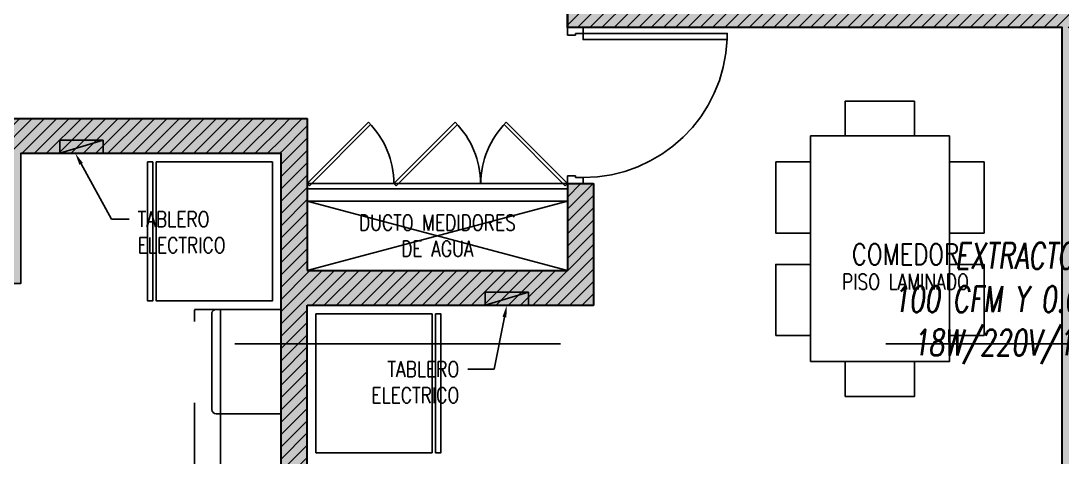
# Model space of a CAD drawing. Header units: millimetres. Extents: x -3 to 53, y -269 to 39.
# Drawn here: x 38.05 to 44.05, y -61.88 to -59.37 of the extents above; entities that cross this region are included whole.
import ezdxf
from ezdxf import colors
from ezdxf.entities.mleader import LeaderData, LeaderLine
from ezdxf.enums import TextEntityAlignment as Align
from ezdxf.math import Vec2, Vec3

# ---------------------------------------------------------------- set-up
doc = ezdxf.new("R2010")
doc.units = ezdxf.units.MM
doc.header["$LTSCALE"] = 15
doc.set_wipeout_variables(frame=1)
for name, pattern in [('CENTER', [2, 1.25, -0.25, 0.25, -0.25]), ('HIDDEN', [0.375, 0.25, -0.125]), ('HIDDEN2', [0.1875, 0.125, -0.0625])]:
    doc.linetypes.add(name, pattern=pattern)
doc.layers.get('0').update_dxf_attribs({"color": 250})
for name, color, linetype in [('A-COCINAS-LAV', 250, 'Continuous'), ('A-CORTE', 250, 'CENTER'), ('A-EST HATCH', 250, 'Continuous'), ('A-EST PLACAS', 250, 'Continuous'), ('A-LINEAS', 250, 'Continuous'), ('A-MOBILIARIO', 250, 'Continuous'), ('A-MURO BAJO', 251, 'Continuous'), ('A-PROYECCIONES', 250, 'HIDDEN2'), ('A-PUERTAS', 250, 'Continuous'), ('A-TEXTO-ACABADO PISO', 250, 'Continuous'), ('A-TEXTO-AMBIENTE', 252, 'Continuous'), ('A-TEXTO-INDICACIONES', 250, 'Continuous'), ('L6 Linea fina', 141, 'Continuous'), ('MURO CF 60', 250, 'Continuous')]:
    doc.layers.add(name, color=color, linetype=linetype)
doc.layers.add('A-MUROS', color=252, linetype='Continuous', lineweight=30)
doc.styles.add('JNV ING', font='romans.shx', dxfattribs={"width": 0.7, "oblique": 8, "height": 0.15})
doc.styles.add('ROMANS', font='romans.shx', dxfattribs={"width": 0.8})
doc.styles.add('TXT_COTAS', font='romans.shx', dxfattribs={"width": 0.8})
pattern_1 = [(45, (359.99941, -63.45593), (-0.035355339, 0.035355339), [])]

# ---------------------------------------------------------------- blocks, each defined once
blk = doc.blocks.new('EST.PT')
at = {"layer": 'A-EST HATCH'}
h = blk.add_hatch(color=256, dxfattribs=at)
h.dxf.hatch_style = 1
h.paths.add_polyline_path([(39.55, -2.74), (39.55, 3.325), (38.05, 3.325), (38.05, 2.575), (37.9, 2.575), (37.9, 3.525), (39.7, 3.525), (39.7, 2.65), (41.2, 2.65), (41.2, 3.15), (41.35, 3.15), (41.35, 2.45), (39.7, 2.45), (39.7, -2.74)])
h.paths.add_polyline_path([(18.45, 7.325), (20.05, 7.325), (20.05, 10.425), (18.85, 10.425), (18.85, 10.575), (20.2, 10.575), (20.2, 7.175), (18.45, 7.175)])
h.paths.add_polyline_path([(17.65, 10.575), (17.5, 10.575), (17.5, 7.175), (17.65, 7.175)])
h.paths.add_polyline_path([(12.15, 11.05), (11.85, 11.05), (11.85, 10.9), (12, 10.9), (12, 7.825), (12.15, 7.825)])
h.paths.add_polyline_path([(15.1, 10.425), (15.1, 7.325), (16.7, 7.325), (16.7, 7.175), (14.95, 7.175), (14.95, 10.575), (16.3, 10.575), (16.3, 10.425)])
h.paths.add_polyline_path([(5.85, 10.9), (5.25, 10.9), (5.25, 11.05), (6, 11.05), (6, 7.65), (4.85, 7.65), (4.85, 7.8), (5.85, 7.8)])
h.paths.add_polyline_path([(4.05, 11.05), (4.05, 7.65), (3.9, 7.65), (3.9, 11.05)])
h.paths.add_polyline_path([(3.1, 7.8), (1.5, 7.8), (1.5, 10.9), (2.7, 10.9), (2.7, 11.05), (1.35, 11.05), (1.35, 7.65), (3.1, 7.65)])
h.paths.add_polyline_path([(5.85, -2.65), (5.25, -2.65), (5.25, -2.8), (6, -2.8), (6, 0.6), (4.85, 0.6), (4.85, 0.45), (5.85, 0.45)])
h.paths.add_polyline_path([(4.05, -2.8), (4.05, 0.6), (3.9, 0.6), (3.9, -2.8)])
h.paths.add_polyline_path([(3.1, 0.45), (1.5, 0.45), (1.5, -2.65), (2.7, -2.65), (2.7, -2.8), (1.35, -2.8), (1.35, 0.6), (3.1, 0.6)])
h.paths.add_polyline_path([(8.7, 0.7), (8.85, 0.7), (8.85, -2.65), (9, -2.65), (9, -2.8), (8.7, -2.8)])
h.paths.add_polyline_path([(18.45, 0.925), (20.05, 0.925), (20.05, -2.175), (18.85, -2.175), (18.85, -2.325), (20.2, -2.325), (20.2, 1.075), (18.45, 1.075)])
h.paths.add_polyline_path([(17.65, -2.325), (17.5, -2.325), (17.5, 1.075), (17.65, 1.075)])
h.paths.add_polyline_path([(12.15, -2.8), (11.85, -2.8), (11.85, -2.65), (12, -2.65), (12, 0.425), (12.15, 0.425)])
h.paths.add_polyline_path([(15.1, -2.175), (15.1, 0.925), (16.7, 0.925), (16.7, 1.075), (14.95, 1.075), (14.95, -2.325), (16.3, -2.325), (16.3, -2.175)])
h.paths.add_polyline_path([(31.6, 7.325), (30, 7.325), (30, 10.425), (31.2, 10.425), (31.2, 10.575), (29.85, 10.575), (29.85, 7.175), (31.6, 7.175)])
h.paths.add_polyline_path([(32.4, 10.575), (32.55, 10.575), (32.55, 7.175), (32.4, 7.175)])
h.paths.add_polyline_path([(38.2, 11.05), (38.2, 10.9), (38.05, 10.9), (38.05, 7.825), (37.9, 7.825), (37.9, 11.05)])
h.paths.add_polyline_path([(34.95, 10.425), (34.95, 7.325), (33.35, 7.325), (33.35, 7.175), (35.1, 7.175), (35.1, 10.575), (33.75, 10.575), (33.75, 10.425)])
h.paths.add_polyline_path([(39.7, 5.8), (41.35, 5.8), (41.35, 5.1), (41.2, 5.1), (41.2, 5.6), (39.7, 5.6), (39.7, 4.725), (37.9, 4.725), (37.9, 5.675), (38.05, 5.675), (38.05, 4.925), (39.55, 4.925), (39.55, 10.99), (39.7, 10.99)])
h.paths.add_polyline_path([(44.2, 10.9), (44.8, 10.9), (44.8, 11.05), (44.05, 11.05), (44.05, 7.65), (45.2, 7.65), (45.2, 7.8), (44.2, 7.8)])
h.paths.add_polyline_path([(46, 11.05), (46, 7.65), (46.15, 7.65), (46.15, 11.05)])
h.paths.add_polyline_path([(46.95, 7.8), (48.55, 7.8), (48.55, 10.9), (47.35, 10.9), (47.35, 11.05), (48.7, 11.05), (48.7, 7.65), (46.95, 7.65)])
h.paths.add_polyline_path([(46, -2.8), (46, 0.6), (46.15, 0.6), (46.15, -2.8)])
h.paths.add_polyline_path([(46.95, 0.45), (48.55, 0.45), (48.55, -2.65), (47.35, -2.65), (47.35, -2.8), (48.7, -2.8), (48.7, 0.6), (46.95, 0.6)])
h.paths.add_polyline_path([(41.35, 0.7), (41.2, 0.7), (41.2, -2.65), (41.05, -2.65), (41.05, -2.8), (41.35, -2.8)])
h.paths.add_polyline_path([(31.6, 0.925), (30, 0.925), (30, -2.175), (31.2, -2.175), (31.2, -2.325), (29.85, -2.325), (29.85, 1.075), (31.6, 1.075)])
h.paths.add_polyline_path([(32.4, -2.325), (32.55, -2.325), (32.55, 1.075), (32.4, 1.075)])
h.paths.add_polyline_path([(37.9, -2.8), (38.2, -2.8), (38.2, -2.65), (38.05, -2.65), (38.05, 0.425), (37.9, 0.425)])
h.paths.add_polyline_path([(34.95, -2.175), (34.95, 0.925), (33.35, 0.925), (33.35, 1.075), (35.1, 1.075), (35.1, -2.325), (33.75, -2.325), (33.75, -2.175)])
h.paths.add_polyline_path([(10.35, 3.525), (12.15, 3.525), (12.15, 2.575), (12, 2.575), (12, 3.325), (10.5, 3.325), (10.5, -2.74), (10.35, -2.74), (10.35, 2.45), (8.7, 2.45), (8.7, 3.15), (8.85, 3.15), (8.85, 2.65), (10.35, 2.65)])
h.paths.add_polyline_path([(44.05, -2.8), (44.05, 0.6), (45.2, 0.6), (45.2, 0.45), (44.2, 0.45), (44.2, -2.65), (44.8, -2.65), (44.8, -2.8)])
h.paths.add_polyline_path([(46.9532, 5.55), (47.1, 5.55), (47.1, 6.75), (44.95, 6.75), (44.95, 6.6), (45.4, 6.6), (45.4, 5), (45.6, 5), (45.6, 6.6), (46.95, 6.6), (46.95, 5.55)], flags=17)
h.paths.add_polyline_path([(46.9532, 2.7), (47.1, 2.7), (47.1, 1.5), (44.95, 1.5), (44.95, 1.65), (45.4, 1.65), (45.4, 3.25), (45.6, 3.25), (45.6, 1.65), (46.95, 1.65), (46.95, 2.7)], flags=17)
h.paths.add_polyline_path([(41.1999, 4.2), (44.05, 4.2), (44.05, 6.75), (44.2, 6.75), (44.2, 4.2), (46.95, 4.2), (46.95, 4.8), (47.1, 4.8), (47.1, 4.2), (49.9, 4.2), (49.9, 8.15), (49.85, 8.15), (49.85, 8.25), (50.05, 8.25), (50.05, 0), (49.85, 0), (49.85, 0.1), (49.9, 0.1), (49.9, 4.05), (47.1, 4.05), (47.1, 3.45), (46.95, 3.45), (46.95, 4.05), (44.2, 4.05), (44.2, 1.5), (44.05, 1.5), (44.05, 4.05), (41.1999, 4.05)])
h.paths.add_polyline_path([(41.35, 11.05), (41.35, 7.55), (41.2, 7.55), (41.2, 10.9), (41.05, 10.9), (41.05, 11.05)])
h.paths.add_polyline_path([(10.35, 10.99), (10.35, 5.8), (8.7, 5.8), (8.7, 5.1), (8.85, 5.1), (8.85, 5.6), (10.35, 5.6), (10.35, 4.725), (12.15, 4.725), (12.15, 5.675), (12, 5.675), (12, 4.925), (10.5, 4.925), (10.5, 10.99)])
h.paths.add_polyline_path([(2.95, 4.2), (0.15, 4.2), (0.15, 8.15), (0.2, 8.15), (0.2, 8.25), (0, 8.25), (0, 0), (0.2, 0), (0.2, 0.1), (0.15, 0.1), (0.15, 4.05), (2.95, 4.05), (2.95, 3.45), (3.1, 3.45), (3.1, 4.05), (5.85, 4.05), (5.85, 1.5), (6, 1.5), (6, 4.05), (8.8501, 4.05), (8.8501, 4.2), (6, 4.2), (6, 6.75), (5.85, 6.75), (5.85, 4.2), (3.1, 4.2), (3.1, 4.8), (2.95, 4.8)])
h.paths.add_polyline_path([(8.7, 11.05), (9, 11.05), (9, 10.9), (8.85, 10.9), (8.85, 7.55), (8.7, 7.55)])
h.paths.add_polyline_path([(3.0968, 5.55), (2.95, 5.55), (2.95, 6.75), (5.1, 6.75), (5.1, 6.6), (4.65, 6.6), (4.65, 5), (4.45, 5), (4.45, 6.6), (3.1, 6.6), (3.1, 5.55)], flags=17)
h.paths.add_polyline_path([(3.0968, 2.7), (2.95, 2.7), (2.95, 1.5), (5.1, 1.5), (5.1, 1.65), (4.65, 1.65), (4.65, 3.25), (4.45, 3.25), (4.45, 1.65), (3.1, 1.65), (3.1, 2.7)], flags=17)
h.paths.add_polyline_path([(23.35, 4.725), (23.2, 4.725), (23.2, 8.425), (23.35, 8.425)])
h.paths.add_polyline_path([(27.6, 4.725), (37, 4.725), (37, 4.875), (33.45, 4.875), (33.45, 6.275), (33.25, 6.275), (33.25, 4.875), (30.35, 4.875), (30.35, 6.275), (30.2, 6.275), (30.2, 4.875), (27.8, 4.875), (27.8, 6.125), (29.45, 6.125), (29.45, 6.275), (27.175, 6.275), (27.175, 6.125), (27.6, 6.125)])
h.paths.add_polyline_path([(27.15, 4.725), (25.15, 4.725), (25.15, 4.875), (27, 4.875), (27, 8.275), (25.15, 8.275), (25.15, 8.425), (27, 8.425), (27, 10.575), (27.85, 10.575), (27.85, 10.425), (27.15, 10.425)])
h.paths.add_polyline_path([(22.45, 6.125), (22.45, 4.725), (13.05, 4.725), (13.05, 4.875), (16.6, 4.875), (16.6, 6.275), (16.8, 6.275), (16.8, 4.875), (19.7, 4.875), (19.7, 6.275), (19.85, 6.275), (19.85, 4.875), (22.25, 4.875), (22.25, 6.125), (20.6, 6.125), (20.6, 6.275), (22.845, 6.275), (22.845, 6.125)])
h.paths.add_polyline_path([(22.87, 10.425), (22.2, 10.425), (22.2, 10.575), (23.02, 10.575), (23.02, 4.725), (22.87, 4.725)])
h.paths.add_polyline_path([(23.02, 1.95), (23.02, -2.325), (22.2, -2.325), (22.2, -2.175), (22.87, -2.175), (22.87, 1.95)])
h.paths.add_polyline_path([(21.05, 1.975), (21.05, 2.125), (22.82, 2.125), (22.82, 3.375), (20.3, 3.375), (20.3, 1.975), (20.15, 1.975), (20.15, 3.375), (16.8, 3.375), (16.8, 1.975), (16.6, 1.975), (16.6, 3.375), (13.05, 3.375), (13.05, 3.525), (23.02, 3.525), (23.02, 1.975)])
h.paths.add_polyline_path([(27, 1.95), (27, -1.775), (23.35, -1.775), (23.35, 0.875), (25.7, 0.875), (25.7, 1.425), (26, 1.425), (26, 1.575), (25.55, 1.575), (25.55, 1.025), (23.35, 1.025), (23.35, 3.375), (26, 3.375), (26, 3.525), (23.2, 3.525), (23.2, -1.925), (27, -1.925), (27, -2.325), (27.85, -2.325), (27.85, -2.175), (27.15, -2.175), (27.15, 1.95)])
h.paths.add_polyline_path([(29, 1.975), (29, 2.125), (27.2, 2.125), (27.2, 3.375), (29.75, 3.375), (29.75, 1.975), (29.9, 1.975), (29.9, 3.375), (33.25, 3.375), (33.25, 1.975), (33.45, 1.975), (33.45, 3.375), (37, 3.375), (37, 3.525), (27, 3.525), (27, 1.975)])
at = {"layer": 'A-EST PLACAS'}
blk.add_lwpolyline([(50.05, 8.25), (50.05, 0), (49.85, 0), (49.85, 0.1), (49.9, 0.1), (49.9, 4.05), (47.1, 4.05), (47.1, 3.45), (46.95, 3.45), (46.95, 4.05), (44.2, 4.05), (44.2, 1.5), (44.05, 1.5), (44.05, 4.05), (41.1999, 4.05), (41.1999, 4.2)], dxfattribs=at)
blk.add_lwpolyline([(39.55, -2.74), (39.55, 3.325), (38.05, 3.325), (38.05, 2.575), (37.9, 2.575), (37.9, 3.525), (39.7, 3.525), (39.7, 2.65), (41.2, 2.65), (41.2, 3.15), (41.35, 3.15), (41.35, 2.45), (39.7, 2.45), (39.7, -2.74)], close=True, dxfattribs=at)
blk = doc.blocks.new('REFRI')
blk.add_wipeout([(0.4, 0), (-0.4, 0), (-0.4, -0.67), (0.4, -0.67)])
blk.add_wipeout([(-0.4, -0.69), (-0.4, -0.72), (0.4, -0.72), (0.4, -0.69)])
for points in [[(-0.4, 0), (-0.4, -0.67), (0.4, -0.67), (0.4, 0)], [(-0.4, -0.69), (-0.4, -0.72), (0.4, -0.72), (0.4, -0.69)]]:
    blk.add_lwpolyline(points, close=True)
blk = doc.blocks.new('*U140')
for p, q in [((0.01, 0.855), (0.01, 0.9)), ((0.1, 0.865), (0.1, 0.9)), ((0.055, 0.855), (0.01, 0.855)), ((0.1, 0.865), (0.055, 0.865)), ((0.055, 0.855), (0.055, 0.865)), ((0.055, 0.045), (0.01, 0.045)), ((0.01, 0.045), (0.01, 0)), ((0.055, 0.045), (0.055, 0.035)), ((0.1, 0.035), (0.055, 0.035)), ((0.1, 0.035), (0.1, 0))]:
    blk.add_line(p, q)
blk.add_lwpolyline([(0.93, 0.07), (0.93, 0.035), (0.1, 0.035), (0.1, 0.07)], close=True)
at = {"linetype": 'HIDDEN2'}
blk.add_arc((0.0995, 0.0339), 0.8311, 2.23015, 89.96723, dxfattribs=at)
blk = doc.blocks.new('A$Cb5611ba7')
for points in [[(0.15, 0.1735), (0.15, -0.0265), (0.56, -0.0265), (0.56, 0.1735)], [(1.15, 0.1735), (1.15, -0.0265), (0.74, -0.0265), (0.74, 0.1735)], [(0, -0.0265), (0, -0.8265), (1.3, -0.8265), (1.3, -0.0265)], [(0, -0.2265), (0, -0.6265), (-0.2, -0.6265), (-0.2, -0.2265)], [(1.5, -0.6265), (1.3, -0.6265), (1.3, -0.2265), (1.5, -0.2265)], [(0.15, -1.0265), (0.15, -0.8265), (0.56, -0.8265), (0.56, -1.0265)], [(1.15, -1.0265), (1.15, -0.8265), (0.74, -0.8265), (0.74, -1.0265)]]:
    blk.add_lwpolyline(points, close=True)
blk = doc.blocks.new('*U108')
at = {"linetype": 'HIDDEN', "ltscale": 0.2}
for p, q in [((0.3534, 0.3534), (0, 0)), ((0.0127, -0.0127), (0.3656, 0.3401)), ((0, 0), (0.0127, -0.0127))]:
    blk.add_line(p, q, dxfattribs=at)
blk.add_arc((0, 0), 0.4995, 0, 45, dxfattribs=at)
blk = doc.blocks.new('Tab.Electrico')
blk.add_hatch(color=256).paths.add_polyline_path([(0.075, 0), (0.075, 0.25), (0, 0)])
for p, q in [((0.075, 0.25), (0, 0)), ((0.075, 0.25), (0, 0.25)), ((0, 0.25), (0, 0)), ((0.075, 0), (0.075, 0.25)), ((0, 0), (0.075, 0))]:
    blk.add_line(p, q)
blk = doc.blocks.new('Cortes-Elev.')
at = {"layer": 'A-CORTE', "linetype": 'CENTER', "ltscale": 0.5}
blk.add_lwpolyline([(-1.966, 27.2284), (51.8601, 27.2284)], dxfattribs=at)
blk = doc.blocks.new('TEXTO DUCTOS PT')
at = {"layer": 'A-TEXTO-INDICACIONES', "insert": (39.1, -8.2), "char_height": 0.09, "width": 1.064578, "attachment_point": 5, "style": 'ROMANS'}
blk.add_mtext('\\pxsm1,qc,t16;DUCTO MEDIDORES DE AGUA', dxfattribs=at)
blk = doc.blocks.new('Vent SSHH G1')
at = {"layer": 'L6 Linea fina'}
ml = blk.add_multileader_mtext('Standard', dxfattribs=at)
ml.set_content('{\\LEA-01}\\PEXTRACTOR AXIAL\\P100 CFM Y 0.05" C.A.\\P18W/220V/1F/60Hz', color=12, style='JNV ING')
ml.set_leader_properties(color=256, linetype='ByLayer', lineweight=-1)
ml.build(insert=Vec2(0, 0))
ml.multileader.update_dxf_attribs({"dogleg_length": 0.05, "arrow_head_size": 0.15})
ctx = ml.context
ctx.base_point, ctx.char_height, ctx.arrow_head_size, ctx.landing_gap_size, ctx.plane_origin = Vec3(38.5584, 0.7982, 0), 0.15, 0.15, 0.07, Vec3(40.9656, 0.1957, 0)
ctx.text_align_type = 2
notes = []
notes.append((ctx, [(0, (1, 1, 0), (40.5224, 0.7982, 0), (-1, 0), 0.05, [(0, [(40.9746, 0.5079, 0)], 0, [])])]))
ctx.mtext.insert, ctx.mtext.alignment, ctx.mtext.flow_direction = Vec3(40.4024, 0.8982, 0), 3, 5
ml = blk.add_multileader_mtext('Standard', dxfattribs=at)
ml.set_content('{\\LEA-01}\\PEXTRACTOR AXIAL\\P100 CFM Y 0.05" C.A.\\P18W/220V/1F/60Hz', color=12, style='JNV ING')
ml.set_leader_properties(color=256, linetype='ByLayer', lineweight=-1)
ml.build(insert=Vec2(0, 0))
ml.multileader.update_dxf_attribs({"dogleg_length": 0.05, "arrow_head_size": 0.15})
ctx = ml.context
ctx.base_point, ctx.char_height, ctx.arrow_head_size, ctx.landing_gap_size, ctx.plane_origin = Vec3(38.5584, -1.4399, 0), 0.15, 0.15, 0.07, Vec3(40.9656, -2.0424, 0)
ctx.text_align_type = 2
notes.append((ctx, [(0, (1, 1, 0), (40.5224, -1.4399, 0), (-1, 0), 0.05, [(0, [(40.9746, -1.0746, 0)], 0, [])])]))
ctx.mtext.insert, ctx.mtext.alignment, ctx.mtext.flow_direction = Vec3(40.4024, -1.3399, 0), 3, 5
for ctx, leaders in notes:
    for number, flags, end, landing, length, lines in leaders:
        leader = LeaderData()
        leader.index, (leader.has_last_leader_line, leader.has_dogleg_vector, leader.attachment_direction) = number, flags
        leader.last_leader_point, leader.dogleg_vector, leader.dogleg_length = Vec3(end), Vec3(landing), length
        for number, points, colour, breaks in lines:
            line = LeaderLine()
            line.index, line.vertices, line.color, line.breaks = number, Vec3.list(points), colors.encode_raw_color(colour), breaks
            leader.lines.append(line)
        ctx.leaders.append(leader)

msp = doc.modelspace()

# ---------------------------------------------------------------- hatches: boundary and pattern name
at = {"layer": 'MURO CF 60'}
h = msp.add_hatch(dxfattribs=at)
h.set_pattern_fill('_USER', color=256, scale=0.05, angle=45, pattern_type=0)
h.set_pattern_definition(pattern_1)
h.paths.add_polyline_path([(41.1994, -59.256), (50.0494, -59.256), (50.0494, -59.4059), (41.1994, -59.4059)])
h = msp.add_hatch(dxfattribs=at)
h.set_pattern_fill('_USER', color=256, scale=0.05, angle=45, pattern_type=0)
h.set_pattern_definition(pattern_1)
h.paths.add_polyline_path([(37.8994, -59.9309), (39.5494, -59.9309), (39.5494, -60.1309), (37.8994, -60.1309)])
h = msp.add_hatch(dxfattribs=at)
h.set_pattern_fill('_USER', color=256, scale=0.05, angle=45, pattern_type=0)
h.set_pattern_definition(pattern_1)
h.paths.add_polyline_path([(39.5494, -66.1959), (39.6994, -66.1959), (39.6994, -59.9309), (39.5494, -59.9309)])
h = msp.add_hatch(dxfattribs=at)
h.set_pattern_fill('_USER', color=256, scale=0.05, angle=45, pattern_type=0)
h.set_pattern_definition(pattern_1)
h.paths.add_polyline_path([(41.1994, -60.3059), (41.3494, -60.3059), (41.3494, -60.8059), (41.1994, -60.8059)])
h = msp.add_hatch(dxfattribs=at)
h.set_pattern_fill('_USER', color=256, scale=0.05, angle=45, pattern_type=0)
h.set_pattern_definition(pattern_1)
h.paths.add_polyline_path([(39.6994, -60.8059), (41.3494, -60.8059), (41.3494, -61.0059), (39.6994, -61.0059)])

# ---------------------------------------------------------------- linework, layer by layer
msp.add_arc((39.175, -61.6039, 0), 0.025, 180, 270)
at = {"layer": 'A-LINEAS'}
for p, q in [((39.7, -60.8039), (41.2, -60.4039)), ((41.2, -60.8039), (39.7, -60.4039))]:
    msp.add_line(p, q, dxfattribs=at)
at = {"layer": 'A-MURO BAJO'}
msp.add_line((39.7, -60.4039), (41.2, -60.4039), dxfattribs=at)
at = {"layer": 'A-MUROS'}
for p, q in [((41.2, -59.2539), (41.2, -59.4039)), ((41.2, -59.4039), (41.2, -59.2539)), ((44.05, -59.4039), (41.2, -59.4039)), ((44.05, -61.9539), (44.05, -59.4039)), ((37.9, -59.9289), (39.7, -59.9289)), ((39.7, -59.9289, 0), (39.7, -60.8039)), ((38.05, -60.1289), (39.55, -60.1289)), ((39.55, -66.1939), (39.55, -60.1289)), ((41.2, -60.3039), (41.35, -60.3039)), ((41.2, -60.3039), (41.2, -60.8039)), ((41.35, -60.3039), (41.35, -61.0039)), ((39.7, -60.8039), (41.2, -60.8039)), ((39.7, -61.0039), (41.35, -61.0039)), ((39.7, -66.1939), (39.7, -61.0039))]:
    msp.add_line(p, q, dxfattribs=at)
at = {"layer": 'A-PROYECCIONES', "ltscale": 0.5}
for p, q in [((39.05, -61.0289), (39.55, -61.0289)), ((39.05, -62.504), (39.05, -61.0314)), ((39.15, -61.0539), (39.15, -61.6039)), ((39.2, -61.0289), (39.175, -61.0289)), ((39.55, -61.6289, 0), (39.175, -61.6289, 0))]:
    msp.add_line(p, q, dxfattribs=at)
at = {"layer": 'A-PROYECCIONES'}
msp.add_line((39.2, -61.0289), (39.2, -62.544, 0), dxfattribs=at)
at = {"layer": 'A-PROYECCIONES', "ltscale": 0.5}
msp.add_arc((39.175, -61.0539, 0), 0.025, 90, 180, dxfattribs=at)
at = {"layer": 'A-PUERTAS'}
for p, q in [((39.7, -60.3039), (41.2, -60.3039)), ((39.7, -60.3339), (41.2, -60.3339))]:
    msp.add_line(p, q, dxfattribs=at)

# ---------------------------------------------------------------- block references
at = {"xscale": -1}
for p, rotation in [((38.275, -60.1289), 270), ((40.975, -60.9289), 90)]:
    msp.add_blockref('Tab.Electrico', p, dxfattribs=dict(at, rotation=rotation))
at = {"layer": 'A-EST PLACAS'}
msp.add_blockref('EST.PT', (0, -63.4539), dxfattribs=at)
at = {"layer": 'A-MOBILIARIO', "xscale": -1, "rotation": 180.0032955165752}
msp.add_blockref('*U140', (41.19, -59.4039), dxfattribs=at)
at = {"layer": 'A-MOBILIARIO', "rotation": 90}
msp.add_blockref('A$Cb5611ba7', (42.5735, -61.3289), dxfattribs=at)
at = {"layer": 'A-PROYECCIONES', "ltscale": 0.25}
for p in [(39.7, -60.3039, 0), (40.1995, -60.3039, 0)]:
    msp.add_blockref('*U108', p, dxfattribs=at)
at = {"layer": 'A-PROYECCIONES', "ltscale": 0.25, "xscale": -1}
msp.add_blockref('*U108', (41.2, -60.3039), dxfattribs=at)

# ---------------------------------------------------------------- texts
at = {"layer": 'A-TEXTO-ACABADO PISO', "insert": (43.1468, -60.8241), "char_height": 0.09, "attachment_point": 2, "rotation": 359.99998, "style": 'ROMANS'}
msp.add_mtext_dynamic_manual_height_columns('PISO LAMINADO', width=1.20225, gutter_width=12.5, heights=[0], dxfattribs=at)
at = {"layer": 'A-TEXTO-AMBIENTE', "style": 'ROMANS', "width": 0.8}
msp.add_text('COMEDOR', height=0.12, dxfattribs=at).set_placement((43.1467, -60.7705), align=Align.CENTER)

# ---------------------------------------------------------------- next in the draw order: block references
at = {"layer": 'A-COCINAS-LAV', "extrusion": (4.49068e-08, 3.60284e-08, -1), "xscale": -1, "zscale": -1, "rotation": 90}
msp.add_blockref('REFRI', (-39.5, -60.5789, 0), dxfattribs=at)
at = {"layer": 'A-COCINAS-LAV', "extrusion": (4.49068e-08, -3.60284e-08, 1), "xscale": -1, "rotation": 90}
msp.add_blockref('REFRI', (39.75, -61.4539, 0), dxfattribs=at)

# ---------------------------------------------------------------- next in the draw order: block references
at = {"layer": 'A-CORTE'}
msp.add_blockref('Cortes-Elev.', (0, -88.4539), dxfattribs=at)
at = {"layer": 'A-TEXTO-INDICACIONES'}
msp.add_blockref('TEXTO DUCTOS PT', (1.35, -52.4039), dxfattribs=at)
at = {"layer": 'L6 Linea fina'}
msp.add_blockref('Vent SSHH G1', (4.2492, -59.0539, 0), dxfattribs=at)

# ---------------------------------------------------------------- next in the draw order: leaders
at = {"layer": 'A-TEXTO-INDICACIONES'}
ml = msp.add_multileader_mtext('Standard', dxfattribs=at)
ml.set_content('\\pxsm1,t16;TABLERO ELECTRICO', color=256, style='TXT_COTAS')
ml.set_leader_properties(color=256)
ml.build(insert=Vec2(0, 0))
ml.multileader.update_dxf_attribs({"dogleg_length": 0.05, "arrow_head_size": 0.07})
ctx = ml.context
ctx.base_point, ctx.char_height, ctx.arrow_head_size, ctx.landing_gap_size, ctx.plane_origin = Vec3(38.6733, -60.5085), 0.09, 0.07, 0.05, Vec3(38.2136, -60.1867)
notes = []
notes.append((ctx, [(0, (1, 1, 0), (38.5733, -60.5085), (1, 0), 0.1, [(0, [(38.3635, -60.1289)], 0, [])])]))
ctx.mtext.insert, ctx.mtext.width, ctx.mtext.defined_height, ctx.mtext.flow_direction = Vec3(38.7233, -60.4635), 0.665701, 0.3008, 5
ml = msp.add_multileader_mtext('Standard', dxfattribs=at)
ml.set_content('\\pxsm1,t16;TABLERO ELECTRICO', color=256, style='TXT_COTAS')
ml.set_leader_properties(color=256)
ml.build(insert=Vec2(0, 0))
ml.multileader.update_dxf_attribs({"dogleg_length": 0.05, "arrow_head_size": 0.07})
ctx = ml.context
ctx.base_point, ctx.char_height, ctx.arrow_head_size, ctx.landing_gap_size, ctx.plane_origin = Vec3(39.9874, -61.3723), 0.09, 0.07, 0.05, Vec3(41.0408, -61.0539)
ctx.text_align_type = 2
notes.append((ctx, [(0, (1, 1, 0), (40.7773, -61.3723), (-1, 0), 0.1516, [(0, [(40.85, -61.0039)], 0, [])])]))
ctx.mtext.insert, ctx.mtext.width, ctx.mtext.defined_height, ctx.mtext.alignment, ctx.mtext.flow_direction = Vec3(40.5757, -61.3273), 0.665701, 0.3008, 3, 5
for ctx, leaders in notes:
    for number, flags, end, landing, length, lines in leaders:
        leader = LeaderData()
        leader.index, (leader.has_last_leader_line, leader.has_dogleg_vector, leader.attachment_direction) = number, flags
        leader.last_leader_point, leader.dogleg_vector, leader.dogleg_length = Vec3(end), Vec3(landing), length
        for number, points, colour, breaks in lines:
            line = LeaderLine()
            line.index, line.vertices, line.color, line.breaks = number, Vec3.list(points), colors.encode_raw_color(colour), breaks
            leader.lines.append(line)
        ctx.leaders.append(leader)

doc.saveas('drawing.dxf')
